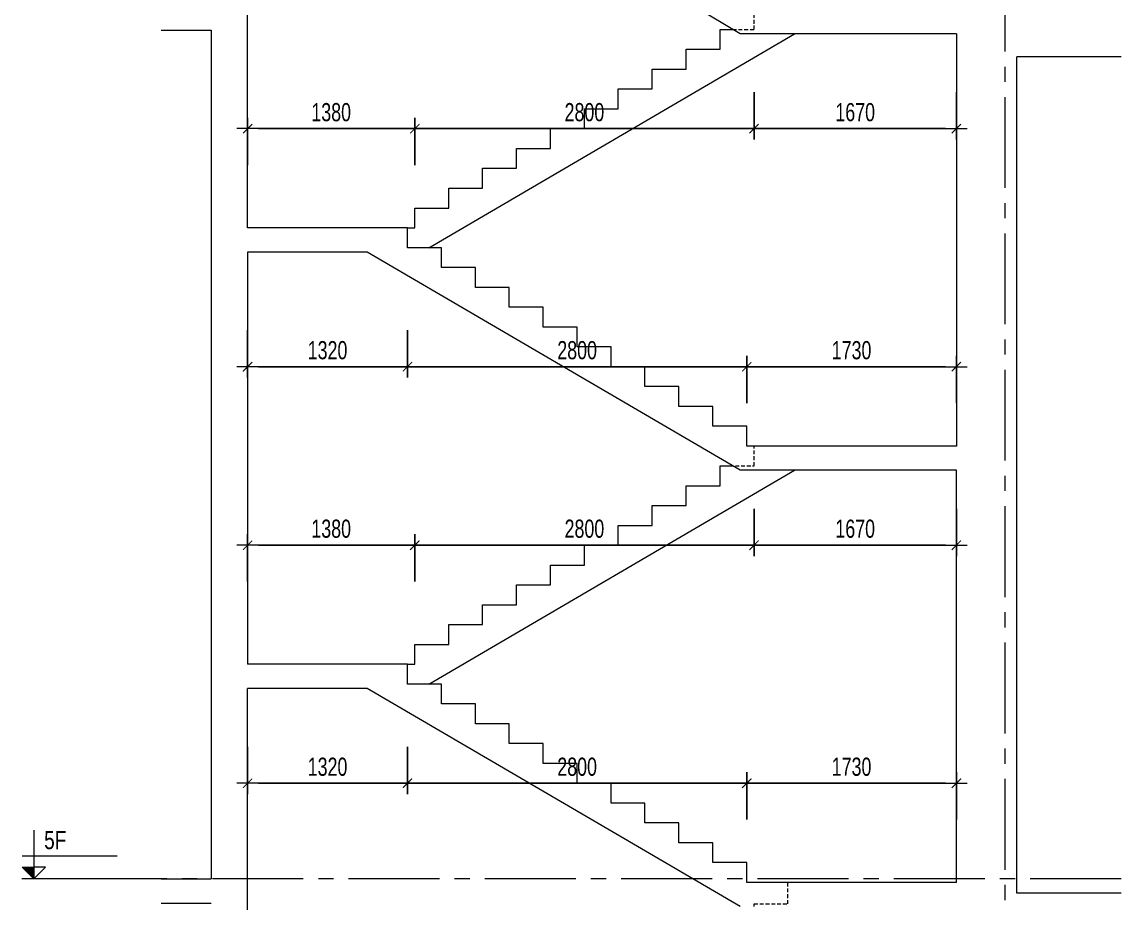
# Model space of a CAD drawing. Header units: millimetres. Extents: x -179076 to 254975, y -18667 to 296191.
# Drawn here: x 71676 to 80747, y 244343 to 251612 of the extents above; entities that cross this region are included whole.
import ezdxf

# ---------------------------------------------------------------- set-up
doc = ezdxf.new("R2010")
doc.units = ezdxf.units.MM
doc.linetypes.add('CENTER2', pattern=[1.125, 0.75, -0.125, 0.125, -0.125])
doc.linetypes.add('HIDDEN2', pattern=[4.762499999999999, 3.175, -1.5875])
doc.layers.get('Defpoints').update_dxf_attribs({"color": 151, "lineweight": 9})
for name, color, linetype, lineweight in [('NDC_S_ANNO', 7, 'Continuous', 20), ('NDC_S_AXIS', 5, 'CENTER2', 13), ('NDC_S_CONTINUOUS', 3, 'Continuous', 20), ('NDC_S_DIM', 1, 'Continuous', 15), ('NDC_S_HIDDEN', 8, 'HIDDEN2', 13), ('NDC_S_SLAB', 2, 'Continuous', 20), ('NDC_S_TEXT SYMBOL', 7, 'Continuous', 20), ('NDC_S_VN TEXT', 7, 'Continuous', 20)]:
    doc.layers.add(name, color=color, linetype=linetype, lineweight=lineweight)
doc.styles.add('NDC_ANNO', font='', dxfattribs={"width": 0.8})
doc.styles.add('NDC_DIM', font='', dxfattribs={"width": 0.75})
doc.styles.get('NDC_ANNO').set_extended_font_data('Dotum')
doc.styles.get('NDC_DIM').set_extended_font_data('Dotum')
doc.dimstyles.new('NDC_dim_60', dxfattribs={"dimscale": 60, "dimtxt": 2.5, "dimasz": 1.5, "dimexe": 1.5, "dimexo": 2.5, "dimgap": 1, "dimtad": 1, "dimdec": 0, "dimzin": 0, "dimdsep": 46, "dimtxsty": 'NDC_DIM', "dimblk": 'DIMMARK', "dimcen": 0.09, "dimdle": 1.2, "dimclrd": 1, "dimclre": 1, "dimclrt": 3, "dimadec": 0, "dimazin": 0, "dimtfac": 1, "dimtdec": 0, "dimtix": 1, "dimtofl": 0, "dimtmove": 0, "dimatfit": 3, "dimfxl": 5, "dimfxlon": 1, "dimtolj": 1, "dimtzin": 0, "dimarcsym": 0})

# ---------------------------------------------------------------- blocks, each defined once
blk = doc.blocks.new('kata_block_CT')
at = {"layer": 'NDC_S_ANNO'}
blk.add_hatch(color=3, dxfattribs=at).paths.add_polyline_path([(0, 1.596954857557648), (-1.612010908633238, 1.596954857557648), (0, 0)])
at = {"layer": 'NDC_S_ANNO', "ltscale": 50}
h = blk.add_hatch(dxfattribs=at)
h.set_pattern_fill('ANSI31', color=256, scale=1.406250541793835, style=0)
h.set_pattern_definition([(45.00000000000001, (0, 5.456968210637569e-12), (-3.157122508925224, 3.157122508925225), [])])
h.paths.add_polyline_path([(0, 1.596954857557648), (0, 0), (1.612010908924276, 1.596954857557648)])
for p, q in [((-1.592704896858777, 3.140833880479477), (11.46947077315417, 3.140833880479477)), ((11.56125648126181, 5.456968210637569e-12), (-1.63869572513795, 5.456968210637569e-12))]:
    blk.add_line(p, q, dxfattribs=at)
for points in [[(0, 6.69495074864426), (0, 0)], [(0, 0), (-1.612010908924276, 1.596954857557648), (0, 1.596954857557648)], [(0, 0), (1.612010908924276, 1.596954857557648), (0, 1.596954857557648)]]:
    blk.add_lwpolyline(points, dxfattribs=at)
at = {"layer": 'NDC_S_ANNO', "color": 8, "ltscale": 50}
blk.add_lwpolyline([(0, 0), (-1.612010908633238, 1.596954857557648), (0, 1.596954857557648)], dxfattribs=at)
at = {"layer": 'NDC_S_TEXT SYMBOL', "color": 3, "style": 'NDC_ANNO', "width": 0.8}
blk.add_attdef('CT', (1.409564409346785, 4.068271311703938), '', height=2.5, dxfattribs=at)
blk = doc.blocks.new('DIMMARK')
at = {"layer": 'NDC_S_DIM', "color": 1}
blk.add_line((-1.5, 0), (1, 0), dxfattribs=at)
at = {"layer": 'NDC_S_DIM', "color": 2, "const_width": 0.1}
blk.add_lwpolyline([(-0.4242640687119285, -0.4242640687119285), (0.4242640687119285, 0.4242640687119285)], dxfattribs=at)
blk = doc.blocks.new('*D971')
at = {"layer": 'Defpoints', "color": 0, "transparency": 16777216}
for p in [(74917.7285779508, 250731.6788737343), (73537.73443007999, 249913.4970555543), (74917.7285779508, 249913.4970555543)]:
    blk.add_point(p, dxfattribs=at)
at = {"layer": 'NDC_S_DIM', "color": 1, "lineweight": -2, "transparency": 16777216}
for p, q in [((73537.73443007999, 250431.6788737343), (73537.73443007999, 250821.6788737343)), ((74917.7285779508, 250431.6788737343), (74917.7285779508, 250821.6788737343)), ((73627.73443007999, 250731.6788737343), (74827.7285779508, 250731.6788737343))]:
    blk.add_line(p, q, dxfattribs=at)
at = {"layer": 'NDC_S_DIM', "color": 1, "lineweight": -2, "transparency": 16777216, "xscale": 90, "yscale": 90, "zscale": 90, "rotation": 180}
blk.add_blockref('DIMMARK', (73537.73443007999, 250731.6788737343), dxfattribs=at)
at = {"layer": 'NDC_S_DIM', "color": 1, "lineweight": -2, "transparency": 16777216, "xscale": 90, "yscale": 90, "zscale": 90}
blk.add_blockref('DIMMARK', (74917.7285779508, 250731.6788737343), dxfattribs=at)
at = {"layer": 'NDC_S_DIM', "color": 3, "transparency": 16777216, "insert": (74227.73150401539, 250866.780637642), "char_height": 150, "attachment_point": 5, "style": 'NDC_DIM'}
blk.add_mtext('\\A1;1380', dxfattribs=at)
blk = doc.blocks.new('*D972')
at = {"layer": 'Defpoints', "color": 0, "transparency": 16777216}
for p in [(77717.72857794975, 251549.8606919138), (77717.72857794975, 250731.6788737343), (74917.7285779508, 249913.4970555543)]:
    blk.add_point(p, dxfattribs=at)
at = {"layer": 'NDC_S_DIM', "color": 1, "lineweight": -2, "transparency": 16777216}
for p, q in [((77717.72857794975, 251031.6788737343), (77717.72857794975, 250641.6788737343)), ((74917.7285779508, 250431.6788737343), (74917.7285779508, 250821.6788737343)), ((75007.7285779508, 250731.6788737343), (77627.72857794975, 250731.6788737343))]:
    blk.add_line(p, q, dxfattribs=at)
at = {"layer": 'NDC_S_DIM', "color": 1, "lineweight": -2, "transparency": 16777216, "xscale": 90, "yscale": 90, "zscale": 90, "rotation": 180}
blk.add_blockref('DIMMARK', (74917.7285779508, 250731.6788737343), dxfattribs=at)
at = {"layer": 'NDC_S_DIM', "color": 1, "lineweight": -2, "transparency": 16777216, "xscale": 90, "yscale": 90, "zscale": 90}
blk.add_blockref('DIMMARK', (77717.72857794975, 250731.6788737343), dxfattribs=at)
at = {"layer": 'NDC_S_DIM', "color": 3, "transparency": 16777216, "insert": (76317.72857795027, 250866.780637642), "char_height": 150, "attachment_point": 5, "style": 'NDC_DIM'}
blk.add_mtext('\\A1;2800', dxfattribs=at)
blk = doc.blocks.new('*D973')
at = {"layer": 'Defpoints', "color": 0, "transparency": 16777216}
for p in [(77717.72857794975, 251549.8606919138), (79387.72857783816, 251513.4970555179), (79387.72857783816, 250731.6788737343)]:
    blk.add_point(p, dxfattribs=at)
at = {"layer": 'NDC_S_DIM', "color": 1, "lineweight": -2, "transparency": 16777216}
for p, q in [((77717.72857794975, 251031.6788737343), (77717.72857794975, 250641.6788737343)), ((79387.72857783816, 251031.6788737343), (79387.72857783816, 250641.6788737343)), ((77807.72857794975, 250731.6788737343), (79297.72857783816, 250731.6788737343))]:
    blk.add_line(p, q, dxfattribs=at)
at = {"layer": 'NDC_S_DIM', "color": 1, "lineweight": -2, "transparency": 16777216, "xscale": 90, "yscale": 90, "zscale": 90, "rotation": 180}
blk.add_blockref('DIMMARK', (77717.72857794975, 250731.6788737343), dxfattribs=at)
at = {"layer": 'NDC_S_DIM', "color": 1, "lineweight": -2, "transparency": 16777216, "xscale": 90, "yscale": 90, "zscale": 90}
blk.add_blockref('DIMMARK', (79387.72857783816, 250731.6788737343), dxfattribs=at)
at = {"layer": 'NDC_S_DIM', "color": 3, "transparency": 16777216, "insert": (78552.72857789395, 250866.780637642), "char_height": 150, "attachment_point": 5, "style": 'NDC_DIM'}
blk.add_mtext('\\A1;1670', dxfattribs=at)
blk = doc.blocks.new('*D974')
at = {"layer": 'Defpoints', "color": 0, "transparency": 16777216}
for p in [(73537.73443007999, 249913.4970555543), (74857.7285779508, 249913.4970555543), (74857.7285779508, 248768.0425101031)]:
    blk.add_point(p, dxfattribs=at)
at = {"layer": 'NDC_S_DIM', "color": 1, "lineweight": -2, "transparency": 16777216}
for p, q in [((73537.73443007999, 249068.0425101031), (73537.73443007999, 248678.0425101031)), ((74857.7285779508, 249068.0425101031), (74857.7285779508, 248678.0425101031)), ((73627.73443007999, 248768.0425101031), (74767.7285779508, 248768.0425101031))]:
    blk.add_line(p, q, dxfattribs=at)
at = {"layer": 'NDC_S_DIM', "color": 1, "lineweight": -2, "transparency": 16777216, "xscale": 90, "yscale": 90, "zscale": 90, "rotation": 180}
blk.add_blockref('DIMMARK', (73537.73443007999, 248768.0425101031), dxfattribs=at)
at = {"layer": 'NDC_S_DIM', "color": 1, "lineweight": -2, "transparency": 16777216, "xscale": 90, "yscale": 90, "zscale": 90}
blk.add_blockref('DIMMARK', (74857.7285779508, 248768.0425101031), dxfattribs=at)
at = {"layer": 'NDC_S_DIM', "color": 3, "transparency": 16777216, "insert": (74197.73150401539, 248903.1442740108), "char_height": 150, "attachment_point": 5, "style": 'NDC_DIM'}
blk.add_mtext('\\A1;1320', dxfattribs=at)
blk = doc.blocks.new('*D975')
at = {"layer": 'Defpoints', "color": 0, "transparency": 16777216}
for p in [(74857.7285779508, 249913.4970555543), (77657.72857794963, 248768.0425101031), (77657.72857794963, 248113.4970555595)]:
    blk.add_point(p, dxfattribs=at)
at = {"layer": 'NDC_S_DIM', "color": 1, "lineweight": -2, "transparency": 16777216}
for p, q in [((74857.7285779508, 249068.0425101031), (74857.7285779508, 248678.0425101031)), ((77657.72857794963, 248468.0425101031), (77657.72857794963, 248858.0425101031)), ((74947.7285779508, 248768.0425101031), (77567.72857794963, 248768.0425101031))]:
    blk.add_line(p, q, dxfattribs=at)
at = {"layer": 'NDC_S_DIM', "color": 1, "lineweight": -2, "transparency": 16777216, "xscale": 90, "yscale": 90, "zscale": 90, "rotation": 180}
blk.add_blockref('DIMMARK', (74857.7285779508, 248768.0425101031), dxfattribs=at)
at = {"layer": 'NDC_S_DIM', "color": 1, "lineweight": -2, "transparency": 16777216, "xscale": 90, "yscale": 90, "zscale": 90}
blk.add_blockref('DIMMARK', (77657.72857794963, 248768.0425101031), dxfattribs=at)
at = {"layer": 'NDC_S_DIM', "color": 3, "transparency": 16777216, "insert": (76257.72857795021, 248903.1442740108), "char_height": 150, "attachment_point": 5, "style": 'NDC_DIM'}
blk.add_mtext('\\A1;2800', dxfattribs=at)
blk = doc.blocks.new('*D976')
at = {"layer": 'Defpoints', "color": 0, "transparency": 16777216}
for p in [(79387.73443000781, 248768.0425101031), (77657.72857794963, 248113.4970555595), (79387.73443000781, 248113.4970555595)]:
    blk.add_point(p, dxfattribs=at)
at = {"layer": 'NDC_S_DIM', "color": 1, "lineweight": -2, "transparency": 16777216}
for p, q in [((77657.72857794963, 248468.0425101031), (77657.72857794963, 248858.0425101031)), ((79387.73443000781, 248468.0425101031), (79387.73443000781, 248858.0425101031)), ((77747.72857794963, 248768.0425101031), (79297.73443000781, 248768.0425101031))]:
    blk.add_line(p, q, dxfattribs=at)
at = {"layer": 'NDC_S_DIM', "color": 1, "lineweight": -2, "transparency": 16777216, "xscale": 90, "yscale": 90, "zscale": 90, "rotation": 180}
blk.add_blockref('DIMMARK', (77657.72857794963, 248768.0425101031), dxfattribs=at)
at = {"layer": 'NDC_S_DIM', "color": 1, "lineweight": -2, "transparency": 16777216, "xscale": 90, "yscale": 90, "zscale": 90}
blk.add_blockref('DIMMARK', (79387.73443000781, 248768.0425101031), dxfattribs=at)
at = {"layer": 'NDC_S_DIM', "color": 3, "transparency": 16777216, "insert": (78522.73150397872, 248903.1442740108), "char_height": 150, "attachment_point": 5, "style": 'NDC_DIM'}
blk.add_mtext('\\A1;1730', dxfattribs=at)
blk = doc.blocks.new('*D977')
at = {"layer": 'Defpoints', "color": 0, "transparency": 16777216}
for p in [(74917.7285779508, 247295.3152373795), (73537.72857791034, 246313.4970555638), (74917.7285779508, 246313.4970555638)]:
    blk.add_point(p, dxfattribs=at)
at = {"layer": 'NDC_S_DIM', "color": 1, "lineweight": -2, "transparency": 16777216}
for p, q in [((73537.72857791034, 246995.3152373795), (73537.72857791034, 247385.3152373795)), ((74917.7285779508, 246995.3152373795), (74917.7285779508, 247385.3152373795)), ((73627.72857791034, 247295.3152373795), (74827.7285779508, 247295.3152373795))]:
    blk.add_line(p, q, dxfattribs=at)
at = {"layer": 'NDC_S_DIM', "color": 1, "lineweight": -2, "transparency": 16777216, "xscale": 90, "yscale": 90, "zscale": 90, "rotation": 180}
blk.add_blockref('DIMMARK', (73537.72857791034, 247295.3152373795), dxfattribs=at)
at = {"layer": 'NDC_S_DIM', "color": 1, "lineweight": -2, "transparency": 16777216, "xscale": 90, "yscale": 90, "zscale": 90}
blk.add_blockref('DIMMARK', (74917.7285779508, 247295.3152373795), dxfattribs=at)
at = {"layer": 'NDC_S_DIM', "color": 3, "transparency": 16777216, "insert": (74227.72857793057, 247430.4170012872), "char_height": 150, "attachment_point": 5, "style": 'NDC_DIM'}
blk.add_mtext('\\A1;1380', dxfattribs=at)
blk = doc.blocks.new('*D978')
at = {"layer": 'Defpoints', "color": 0, "transparency": 16777216}
for p in [(77717.72857794975, 247949.8606919231), (77717.72857794975, 247295.3152373795), (74917.7285779508, 246313.4970555638)]:
    blk.add_point(p, dxfattribs=at)
at = {"layer": 'NDC_S_DIM', "color": 1, "lineweight": -2, "transparency": 16777216}
for p, q in [((77717.72857794975, 247595.3152373795), (77717.72857794975, 247205.3152373795)), ((74917.7285779508, 246995.3152373795), (74917.7285779508, 247385.3152373795)), ((75007.7285779508, 247295.3152373795), (77627.72857794975, 247295.3152373795))]:
    blk.add_line(p, q, dxfattribs=at)
at = {"layer": 'NDC_S_DIM', "color": 1, "lineweight": -2, "transparency": 16777216, "xscale": 90, "yscale": 90, "zscale": 90, "rotation": 180}
blk.add_blockref('DIMMARK', (74917.7285779508, 247295.3152373795), dxfattribs=at)
at = {"layer": 'NDC_S_DIM', "color": 1, "lineweight": -2, "transparency": 16777216, "xscale": 90, "yscale": 90, "zscale": 90}
blk.add_blockref('DIMMARK', (77717.72857794975, 247295.3152373795), dxfattribs=at)
at = {"layer": 'NDC_S_DIM', "color": 3, "transparency": 16777216, "insert": (76317.72857795027, 247430.4170012872), "char_height": 150, "attachment_point": 5, "style": 'NDC_DIM'}
blk.add_mtext('\\A1;2800', dxfattribs=at)
blk = doc.blocks.new('*D979')
at = {"layer": 'Defpoints', "color": 0, "transparency": 16777216}
for p in [(77717.72857794975, 247949.8606919231), (79387.73443000781, 247913.4970555595), (79387.73443000781, 247295.3152373795)]:
    blk.add_point(p, dxfattribs=at)
at = {"layer": 'NDC_S_DIM', "color": 1, "lineweight": -2, "transparency": 16777216}
for p, q in [((77717.72857794975, 247595.3152373795), (77717.72857794975, 247205.3152373795)), ((79387.73443000781, 247595.3152373795), (79387.73443000781, 247205.3152373795)), ((77807.72857794975, 247295.3152373795), (79297.73443000781, 247295.3152373795))]:
    blk.add_line(p, q, dxfattribs=at)
at = {"layer": 'NDC_S_DIM', "color": 1, "lineweight": -2, "transparency": 16777216, "xscale": 90, "yscale": 90, "zscale": 90, "rotation": 180}
blk.add_blockref('DIMMARK', (77717.72857794975, 247295.3152373795), dxfattribs=at)
at = {"layer": 'NDC_S_DIM', "color": 1, "lineweight": -2, "transparency": 16777216, "xscale": 90, "yscale": 90, "zscale": 90}
blk.add_blockref('DIMMARK', (79387.73443000781, 247295.3152373795), dxfattribs=at)
at = {"layer": 'NDC_S_DIM', "color": 3, "transparency": 16777216, "insert": (78552.73150397878, 247430.4170012872), "char_height": 150, "attachment_point": 5, "style": 'NDC_DIM'}
blk.add_mtext('\\A1;1670', dxfattribs=at)
blk = doc.blocks.new('*D980')
at = {"layer": 'Defpoints', "color": 0, "transparency": 16777216}
for p in [(73537.72857791034, 246313.4970555638), (74857.7285779508, 246313.4970555638), (74857.7285779508, 245331.6788737485)]:
    blk.add_point(p, dxfattribs=at)
at = {"layer": 'NDC_S_DIM', "color": 1, "lineweight": -2, "transparency": 16777216}
for p, q in [((73537.72857791034, 245631.6788737485), (73537.72857791034, 245241.6788737485)), ((74857.7285779508, 245631.6788737485), (74857.7285779508, 245241.6788737485)), ((73627.72857791034, 245331.6788737485), (74767.7285779508, 245331.6788737485))]:
    blk.add_line(p, q, dxfattribs=at)
at = {"layer": 'NDC_S_DIM', "color": 1, "lineweight": -2, "transparency": 16777216, "xscale": 90, "yscale": 90, "zscale": 90, "rotation": 180}
blk.add_blockref('DIMMARK', (73537.72857791034, 245331.6788737485), dxfattribs=at)
at = {"layer": 'NDC_S_DIM', "color": 1, "lineweight": -2, "transparency": 16777216, "xscale": 90, "yscale": 90, "zscale": 90}
blk.add_blockref('DIMMARK', (74857.7285779508, 245331.6788737485), dxfattribs=at)
at = {"layer": 'NDC_S_DIM', "color": 3, "transparency": 16777216, "insert": (74197.72857793057, 245466.7806376563), "char_height": 150, "attachment_point": 5, "style": 'NDC_DIM'}
blk.add_mtext('\\A1;1320', dxfattribs=at)
blk = doc.blocks.new('*D981')
at = {"layer": 'Defpoints', "color": 0, "transparency": 16777216}
for p in [(74857.7285779508, 246313.4970555638), (77657.72857794963, 245331.6788737485), (77657.72857794963, 244513.4970555691)]:
    blk.add_point(p, dxfattribs=at)
at = {"layer": 'NDC_S_DIM', "color": 1, "lineweight": -2, "transparency": 16777216}
for p, q in [((74857.7285779508, 245631.6788737485), (74857.7285779508, 245241.6788737485)), ((77657.72857794963, 245031.6788737485), (77657.72857794963, 245421.6788737485)), ((74947.7285779508, 245331.6788737485), (77567.72857794963, 245331.6788737485))]:
    blk.add_line(p, q, dxfattribs=at)
at = {"layer": 'NDC_S_DIM', "color": 1, "lineweight": -2, "transparency": 16777216, "xscale": 90, "yscale": 90, "zscale": 90, "rotation": 180}
blk.add_blockref('DIMMARK', (74857.7285779508, 245331.6788737485), dxfattribs=at)
at = {"layer": 'NDC_S_DIM', "color": 1, "lineweight": -2, "transparency": 16777216, "xscale": 90, "yscale": 90, "zscale": 90}
blk.add_blockref('DIMMARK', (77657.72857794963, 245331.6788737485), dxfattribs=at)
at = {"layer": 'NDC_S_DIM', "color": 3, "transparency": 16777216, "insert": (76257.72857795021, 245466.7806376563), "char_height": 150, "attachment_point": 5, "style": 'NDC_DIM'}
blk.add_mtext('\\A1;2800', dxfattribs=at)
blk = doc.blocks.new('*D982')
at = {"layer": 'Defpoints', "color": 0, "transparency": 16777216}
for p in [(79387.7344299989, 245331.6788737485), (77657.72857794963, 244513.4970555691), (79387.7344299989, 244513.4970555691)]:
    blk.add_point(p, dxfattribs=at)
at = {"layer": 'NDC_S_DIM', "color": 1, "lineweight": -2, "transparency": 16777216}
for p, q in [((77657.72857794963, 245031.6788737485), (77657.72857794963, 245421.6788737485)), ((79387.7344299989, 245031.6788737485), (79387.7344299989, 245421.6788737485)), ((77747.72857794963, 245331.6788737485), (79297.7344299989, 245331.6788737485))]:
    blk.add_line(p, q, dxfattribs=at)
at = {"layer": 'NDC_S_DIM', "color": 1, "lineweight": -2, "transparency": 16777216, "xscale": 90, "yscale": 90, "zscale": 90, "rotation": 180}
blk.add_blockref('DIMMARK', (77657.72857794963, 245331.6788737485), dxfattribs=at)
at = {"layer": 'NDC_S_DIM', "color": 1, "lineweight": -2, "transparency": 16777216, "xscale": 90, "yscale": 90, "zscale": 90}
blk.add_blockref('DIMMARK', (79387.7344299989, 245331.6788737485), dxfattribs=at)
at = {"layer": 'NDC_S_DIM', "color": 3, "transparency": 16777216, "insert": (78522.73150397427, 245466.7806376563), "char_height": 150, "attachment_point": 5, "style": 'NDC_DIM'}
blk.add_mtext('\\A1;1730', dxfattribs=at)

msp = doc.modelspace()

# ---------------------------------------------------------------- linework, layer by layer
at = {"layer": 'NDC_S_AXIS', "ltscale": 1000}
for p, q in [((79787.72857789573, 259992.714295906), (79787.72857789567, 228502.5188491822)), ((80746.79630131769, 244543.4970555687), (71679.57979098096, 244543.4970555687))]:
    msp.add_line(p, q, dxfattribs=at)
at = {"layer": 'NDC_S_CONTINUOUS'}
for p, q in [((75034.10724713298, 249749.8606919184), (78051.88502485462, 251513.4970555177)), ((75034.10724713333, 246149.860691928), (78051.88502491044, 247913.4970555595))]:
    msp.add_line(p, q, dxfattribs=at)
for points in [[(74857.7285779508, 249913.4970555543), (74917.7285779508, 249913.4970555543), (74917.7285779508, 250077.1334191908), (75197.72857795068, 250077.1334191908), (75197.72857795068, 250240.7697828267), (75477.72857795056, 250240.7697828267), (75477.72857795056, 250404.4061464625), (75757.72857795045, 250404.4061464625), (75757.72857795045, 250568.0425100984), (76037.72857795033, 250568.0425100984), (76037.72857795033, 250731.6788737343), (76317.72857795021, 250731.6788737343), (76317.72857795021, 250895.3152373702), (76597.7285779501, 250895.3152373702), (76597.7285779501, 251058.9516010061), (76877.72857794998, 251058.9516010061), (76877.72857794998, 251222.587964642), (77157.72857794986, 251222.587964642), (77157.72857794986, 251386.2243282779), (77437.72857794975, 251386.2243282779), (77437.72857794975, 251549.8606919138), (77541.73984621651, 251549.8606919138)], [(74857.7285779508, 246313.4970555638), (74917.7285779508, 246313.4970555638), (74917.7285779508, 246477.1334192001), (75197.72857795068, 246477.1334192001), (75197.72857795068, 246640.769782836), (75477.72857795056, 246640.769782836), (75477.72857795056, 246804.4061464719), (75757.72857795045, 246804.4061464719), (75757.72857795045, 246968.0425101077), (76037.72857795033, 246968.0425101077), (76037.72857795033, 247131.6788737436), (76317.72857795021, 247131.6788737436), (76317.72857795021, 247295.3152373795), (76597.7285779501, 247295.3152373795), (76597.7285779501, 247458.9516010154), (76877.72857794998, 247458.9516010154), (76877.72857794998, 247622.5879646513), (77157.72857794986, 247622.5879646513), (77157.72857794986, 247786.2243282872), (77437.72857794975, 247786.2243282872), (77437.72857794975, 247949.8606919231), (77541.3499087675, 247949.8606919231)]]:
    msp.add_lwpolyline(points, dxfattribs=at)
at = {"layer": 'NDC_S_HIDDEN', "ltscale": 10}
for points in [[(77541.73984621651, 251549.8606919138), (77717.72857794975, 251549.8606919138), (77717.72857794975, 251713.4970555502)], [(77563.55647684581, 247949.8606919231), (77717.72857794975, 247949.8606919231), (77717.72857794975, 248113.4970555595)], [(77717.7285779508, 244313.4970555691), (77717.7285779508, 244336.4137222349), (77997.7285779508, 244336.4137222349), (77997.7285779508, 244513.4970555691)]]:
    msp.add_lwpolyline(points, dxfattribs=at)
at = {"layer": 'NDC_S_SLAB'}
for p, q in [((77602.28038680868, 251513.4970555179), (74522.280386895, 253363.4970555298)), ((73537.72857791034, 249913.4970555543), (73537.72857791034, 251743.4970555502)), ((72824.61112319265, 251543.4970555502), (73237.72857794975, 251543.4970555502)), ((73237.72857794975, 251543.4970555502), (73237.72857794975, 244543.4970555687)), ((79387.72857788013, 251513.4970555179), (77602.28038680868, 251513.4970555179)), ((79387.72857783816, 251513.4970555179), (79387.72857783816, 248113.4970555595)), ((74857.7285779508, 249913.4970555543), (73537.73443007999, 249913.4970555543)), ((74857.7285779508, 249749.8606919184), (74857.7285779508, 249913.4970555543)), ((75137.72857795068, 249749.8606919184), (74857.7285779508, 249749.8606919184)), ((75137.72857795068, 249586.2243282825), (75137.72857795068, 249749.8606919184)), ((73537.72857791034, 249713.4970555543), (73537.72857791034, 246313.4970555638)), ((74523.57213099097, 249713.4970555543), (73537.73443007999, 249713.4970555543)), ((77603.57213098969, 247913.4970555595), (74523.57213099097, 249713.4970555543)), ((75417.72857795056, 249586.2243282825), (75137.72857795068, 249586.2243282825)), ((75417.72857795056, 249422.5879646466), (75417.72857795056, 249586.2243282825)), ((75697.72857795045, 249422.5879646466), (75417.72857795056, 249422.5879646466)), ((75697.72857795045, 249258.9516010107), (75697.72857795045, 249422.5879646466)), ((75977.72857795033, 249258.9516010107), (75697.72857795045, 249258.9516010107)), ((75977.72857795033, 249095.3152373749), (75977.72857795033, 249258.9516010107)), ((76257.72857795021, 249095.3152373749), (75977.72857795033, 249095.3152373749)), ((76257.72857795021, 248931.678873739), (76257.72857795021, 249095.3152373749)), ((76537.7285779501, 248931.678873739), (76257.72857795021, 248931.678873739)), ((76537.7285779501, 248768.0425101031), (76537.7285779501, 248931.678873739)), ((76817.72857794998, 248768.0425101031), (76537.7285779501, 248768.0425101031)), ((76817.72857794998, 248604.4061464672), (76817.72857794998, 248768.0425101031)), ((77097.72857794986, 248604.4061464672), (76817.72857794998, 248604.4061464672)), ((77097.72857794986, 248440.7697828313), (77097.72857794986, 248604.4061464672)), ((77377.72857794975, 248440.7697828313), (77097.72857794986, 248440.7697828313)), ((77377.72857794975, 248277.1334191954), (77377.72857794975, 248440.7697828313)), ((77657.72857794963, 248277.1334191954), (77377.72857794975, 248277.1334191954)), ((77657.72857794963, 248113.4970555595), (77657.72857794963, 248277.1334191954)), ((79387.73443000781, 248113.4970555595), (77657.72857794963, 248113.4970555595)), ((79387.73443000781, 247913.4970555595), (77603.57213098969, 247913.4970555595)), ((79387.72857783816, 244513.4970555691), (79387.72857783816, 247913.4970555595)), ((73537.72857791034, 242388.4970555627), (73537.72857791034, 246113.4970555638)), ((74523.57213099097, 246113.4970555638), (73537.73443007999, 246113.4970555638)), ((77603.57213098969, 244313.4970555691), (74523.57213099097, 246113.4970555638)), ((72824.61112326331, 244543.4970555687), (73237.72857801284, 244543.4970555687)), ((79387.7344299989, 244513.4970555691), (77657.72857794963, 244513.4970555691)), ((80746.79630131769, 244423.4970555665), (79887.72857789573, 244423.4970555665)), ((72824.61112326331, 244343.4970555687), (73237.72857801284, 244343.4970555687))]:
    msp.add_line(p, q, dxfattribs=at)
for points in [[(79887.72857789573, 244423.4970555665), (79887.72857789573, 251323.4970533057)], [(80746.79630131769, 251323.4970533057), (79887.72857789573, 251323.4970533057)], [(77657.72857794963, 244513.4970555691), (77657.72857794963, 244677.133419205), (77377.72857794975, 244677.133419205), (77377.72857794975, 244840.7697828409), (77097.72857794986, 244840.7697828409), (77097.72857794986, 245004.4061464767), (76817.72857794998, 245004.4061464767), (76817.72857794998, 245168.0425101126), (76537.7285779501, 245168.0425101126), (76537.7285779501, 245331.6788737485), (76257.72857795021, 245331.6788737485), (76257.72857795021, 245495.3152373844), (75977.72857795033, 245495.3152373844), (75977.72857795033, 245658.9516010203), (75697.72857795045, 245658.9516010203), (75697.72857795045, 245822.5879646562), (75417.72857795056, 245822.5879646562), (75417.72857795056, 245986.2243282921), (75137.72857795068, 245986.2243282921), (75137.72857795068, 246149.860691928), (74857.7285779508, 246149.860691928), (74857.7285779508, 246313.4970555638), (73537.72857791034, 246313.4970555638)]]:
    msp.add_lwpolyline(points, dxfattribs=at)

# ---------------------------------------------------------------- block references
at = {"layer": 'NDC_S_VN TEXT', "xscale": 60, "yscale": 60, "zscale": 60}
msp.add_blockref('kata_block_CT', (71773.93327403528, 244543.4970555684), dxfattribs=at).add_auto_attribs({'CT': '5F'})

# ---------------------------------------------------------------- dimensions: what is measured, and where the dimension line sits
at = {"layer": 'NDC_S_DIM'}
for base, p1, p2, picture, middle in [((77717.72857794975, 250731.6788737343), (74917.7285779508, 249913.4970555543), (77717.72857794975, 251549.8606919138), '*D972', (76317.72857795027, 250866.780637642)), ((79387.72857783816, 250731.6788737343), (77717.72857794975, 251549.8606919138), (79387.72857783816, 251513.4970555179), '*D973', (78552.72857789395, 250866.780637642)), ((77657.72857794963, 248768.0425101031), (74857.7285779508, 249913.4970555543), (77657.72857794963, 248113.4970555595), '*D975', (76257.72857795021, 248903.1442740108)), ((79387.73443000781, 248768.0425101031), (77657.72857794963, 248113.4970555595), (79387.73443000781, 248113.4970555595), '*D976', (78522.73150397872, 248903.1442740108)), ((77717.72857794975, 247295.3152373795), (74917.7285779508, 246313.4970555638), (77717.72857794975, 247949.8606919231), '*D978', (76317.72857795027, 247430.4170012872)), ((79387.73443000781, 247295.3152373795), (77717.72857794975, 247949.8606919231), (79387.73443000781, 247913.4970555595), '*D979', (78552.73150397878, 247430.4170012872)), ((77657.72857794963, 245331.6788737485), (74857.7285779508, 246313.4970555638), (77657.72857794963, 244513.4970555691), '*D981', (76257.72857795021, 245466.7806376563)), ((79387.7344299989, 245331.6788737485), (77657.72857794963, 244513.4970555691), (79387.7344299989, 244513.4970555691), '*D982', (78522.73150397427, 245466.7806376563))]:
    dim = msp.add_linear_dim(base=base, p1=p1, p2=p2, dimstyle='NDC_dim_60', override={"dimtmove": 1}, dxfattribs=at)
    dim.commit()
    dim.dimension.update_dxf_attribs({"geometry": picture, "text_midpoint": middle})
for base, p1, p2, picture, middle in [((74917.7285779508, 250731.6788737343), (73537.73443007999, 249913.4970555543), (74917.7285779508, 249913.4970555543), '*D971', (74227.73150401539, 250866.780637642)), ((74857.7285779508, 248768.0425101031), (73537.73443007999, 249913.4970555543), (74857.7285779508, 249913.4970555543), '*D974', (74197.73150401539, 248903.1442740108)), ((74917.7285779508, 247295.3152373795), (73537.72857791034, 246313.4970555638), (74917.7285779508, 246313.4970555638), '*D977', (74227.72857793057, 247430.4170012872)), ((74857.7285779508, 245331.6788737485), (73537.72857791034, 246313.4970555638), (74857.7285779508, 246313.4970555638), '*D980', (74197.72857793057, 245466.7806376563))]:
    dim = msp.add_linear_dim(base=base, p1=p1, p2=p2, dimstyle='NDC_dim_60', dxfattribs=at)
    dim.commit()
    dim.dimension.update_dxf_attribs({"geometry": picture, "text_midpoint": middle})

doc.saveas('drawing.dxf')
